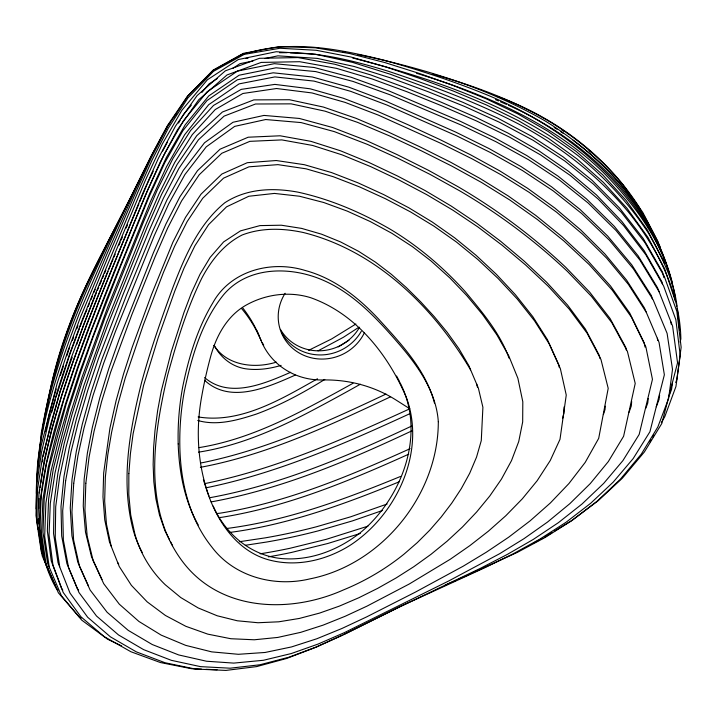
<?xml version="1.0" encoding="UTF-8"?>
<svg xmlns="http://www.w3.org/2000/svg" width="717" height="717" viewBox="0 0 717 717"><rect width="100%" height="100%" fill="white"/><g stroke="black" fill="none" stroke-linecap="round" stroke-linejoin="round"><path stroke-width="1.08" d="M36.37 493.457C36.244 431.383 57.315 371.738 78.978 314.36C105.999 250.798 133.281 187.02 167.16 126.748M564.073 406.933L563.876 413.333L562.549 418.54M38.18 524.1L38.377 518.534M38.727 508.532L39.077 498.53M605.247 406.154L605.058 409.443L603.382 414.614M42.437 430.558L42.581 428.39M631.677 401.52L631.31 405.956L629.051 412.248M39.534 452.535L39.82 449.299M40.107 446.073L40.484 441.771M40.681 439.62L41.254 433.158C50.531 380.844 66.367 329.963 88.854 281.817C103.418 250.394 119.031 219.474 135.119 188.804M648.24 398.598L647.756 403.053L645.784 408.296M659.613 395.076L659.048 399.512L656.252 406.799M672.474 382.896L671.551 389.501L669.185 395.685M42.375 461.82L42.697 459.669M47.232 407.399C55.2 354.252 75.733 303.82 100.55 256.453M39.274 492.964L39.776 489.729M40.116 487.56L40.448 485.4M40.788 483.24C51.866 409.613 80.483 340.082 108.052 271.358M42.814 427.296C50.934 376.425 66.125 326.979 88.469 280.553C99.143 258.299 110.409 236.341 122.257 214.697M45.35 431.67L49.365 413.351L56.177 389.008M43.172 456.433L50.79 423.702L60.165 391.572L72.229 357.209M680.092 342.17L680.863 338.908C679.94 291.819 657.534 248.512 628.684 212.402C598.686 176.283 561.268 146.922 519.986 124.722C477.585 102.612 432.665 85.888 387.323 70.938C355.811 61.492 323.6 52.915 290.475 52.852M51.776 412.123L55.433 399.342M56.051 397.209L69.899 354.162L79.39 328.709M60.38 375.457L63.446 366.154M66.851 355.82L68.554 350.658M76.62 344.716L83.566 324.926L96.544 292.402M675.728 382.519L676.839 379.445L681.15 347.27L676.857 311.474L664.229 276.287L644.915 242.624L621.209 212.133L593.604 184.26L564.853 161.02L533.152 140.317L499.462 122.275L464.499 106.394L428.461 91.857L391.733 78.27L354.252 66.511L317.246 58.391L277.891 55.845L264.878 58.525M80.143 326.665L82.043 321.575M68.949 349.618L69.728 347.539M72.462 340.279L73.636 337.16M76.755 328.861L77.929 325.742M82.455 320.571L86.963 309.493M88.191 306.473L89.419 303.452M91.059 299.419L92.296 296.399M93.927 292.375L95.164 289.354M117.077 256.372C93.362 313.822 70.858 371.899 53.9 431.751C40.824 482.236 28.77 539.614 55.881 587.743L58.05 590.208M108.885 269.314L111.404 263.202M117.507 255.333L138.928 203.789M97.395 290.376L98.668 287.338M99.52 285.321L101.644 280.257M102.495 278.241L103.768 275.203M104.619 273.186L105.892 270.148M111.825 262.189L113.089 259.178M113.94 257.161L115.204 254.141M119.004 245.089L120.268 242.068M121.119 240.061L122.383 237.04M139.788 201.737L147.119 184.278M126.192 227.979L127.465 224.959M147.585 183.265L153.232 171.175M162.642 151.009L167.402 142.226M137.736 183.875L138.784 181.903M101.079 255.485L102.128 253.567M103.185 251.64L105.811 246.836M149.548 159.694C101.088 257.242 47.34 356.779 37.374 467.143L37.418 471.571M178.551 123.037L180.218 120.16M181.338 118.242L183.561 114.406L191.34 105.103M649.943 441.869L651.081 439.942M652.784 437.047L653.922 435.129M661.316 422.609L664.731 416.837L675.943 386.517L680.2 355.318L675.853 319.728L663.619 286.011L645.847 254.804L623.584 225.586L598.211 199.102L570.311 175.468L540.439 154.845L509.42 137.072L476.662 121.03L442.084 105.973L406.996 91.776L372.15 78.96L336.524 68.357L299.706 61.707L261.167 62.424L227.02 74.953L198.788 99.69L177.198 130.162L160.079 162.392L144.78 196.673L116.521 265.496L89.849 333.522L77.382 368.063L65.516 403.796L56.15 435.165L48.263 467.188L42.939 499.355L41.523 533.188L46.139 564.638L58.4 592.869L79.282 617.014L81.102 618.287M167.697 125.798L170.279 122.177M173.496 117.651L176.723 113.125M201.943 92.412L209.014 83.952L217.206 78.583M355.883 324.012L331.648 338.935L308.624 350.344M358.437 327.535L343.371 337.313L318.061 350.837M232.667 68.447L239.953 63.679L252.958 60.99M338.182 346.911L348.955 340.252M324.792 379.427C303.04 392.925 280.428 405.23 256.345 414.076C237.73 420.126 217.179 426.104 197.758 420.485M544.848 537.024L552.422 532.399M554.313 531.243L571.359 520.838L598.059 500.833L622.383 478.167L644.386 451.952L661.8 423.514L677.556 362.811L672.609 326.154L657.48 287.669L638.193 255.915L614.299 226.321L586.533 198.968L557.898 176.032L526.798 155.562L494.345 137.646L460.09 121.191L388.471 90.718L351.303 77.302L314.073 67.479L274.306 63.679L237.417 71.108L207.061 91.812L183.489 120.752L164.632 153.492L148.043 189.279L133.21 224.968L90.978 331.711L78.225 367.346L66.152 404.128L49.303 467.045L44.194 498.951L42.984 532.319L47.645 563.49L61.438 595.818L81.72 620.124L107.514 639.179L121.585 645.909M317.47 378.782C281.835 398.831 240.545 423.98 198.125 416.918M241.916 54.474L213.057 70.463L187.531 96.114L167.563 125.421L150.902 156.512L136.024 188.437L107.254 253.262L80.358 317.461L68.205 350.048L57.109 383.514L41.111 445.866L36.648 476.975L36.173 508.909M534.066 542.76L539.005 540.215M540.976 539.202L542.957 538.18M308.364 407.516C273.876 425.522 237.632 441.457 198.968 447.623M343.407 634.635L399.853 606.681L484.925 567.685L512.843 553.99L539.991 539.041L566.107 522.236L590.727 503.235L613.25 482.075L633.165 458.593L649.934 431.733L664.363 374.794L659.031 342.323L644.395 307.871L626.649 280.204L604.96 254.033L580.716 229.915L554.895 208.082L527.631 188.32L499.579 170.771L470.37 154.711L439.772 139.492L407.839 124.668L376.586 110.965L343.344 98.256L310.3 88.827L274.844 84.4L241.181 89.383L213.549 105.426L190.57 130.548L172.994 158.385L157.453 189.53L143.391 222.118L105.023 317.64L82.249 381.256L72.121 414.076L64.27 443.223L57.952 472.826L54.017 502.608L53.56 533.493L58.032 562.675L70.033 593.138L87.671 617.256L110.409 636.848L136.329 651.87L165.009 662.732L195.266 669.042L225.936 670.413L256.641 666.595L286.522 658.502L315.095 647.576L342.403 635.101M410.097 448.618L408.098 449.577C347.736 476.805 285.707 502.653 219.949 513.202L216.686 513.542M385.988 394.054C327.06 421.847 267.136 449.407 202.956 462.582L200.823 462.895M390.595 396.779C329.408 425.54 267.28 454.82 200.375 467.332M411.567 426.095C346.804 456.568 280.195 484.907 209.409 497.795M412.266 430.675C347.826 460.977 281.521 489.093 211.103 501.909M410.249 413.494C344.581 443.742 277.407 473.175 206.317 487.757M409.559 408.896C343.533 439.127 276.117 469.115 204.632 483.643M408.789 454.148C348.749 481.206 287.024 506.829 221.634 517.316L219.465 517.54M290.672 372.275C264.573 383.595 229.539 399.037 204.596 377.59M295.252 375.099C267.88 387.18 230.372 404.343 204.632 380.306M458.172 579.47L517.333 552.386L545.27 537.392L572.076 520.408L597.288 501.04L620.277 479.332L641.339 454.067L657.839 426.956L668.602 398.562L672.51 369.363L667.097 333.342L653.133 299.814L633.452 268.947L609.316 240.123L581.595 213.433L553.192 190.874L522.568 170.601L490.688 152.667L457.132 136.087L387.019 105.076L350.541 91.292L313.992 81.093L274.862 76.916L239.075 83.889L208.683 104.691L184.627 134.751L166.514 166.729L150.489 201.54L107.81 306.786L82.168 376.828L70.544 413.037L62.056 442.748L55.012 472.924L50.298 503.334L49.043 535.097L52.941 565.068L63.186 592.421L80.904 616.763L104.288 636.669L130.879 651.726L160.357 662.526L191.448 668.701L201.477 669.122M445.132 585.144L456.164 580.34M400.633 476.402C344.644 499.417 287.006 520.748 226.662 528.501M399.252 481.779C344.581 504.176 288.288 524.727 229.44 532.489M387.108 504.024L350.622 516.823L316.609 526.726A593.658 566.179 -22.3 0 1 265.048 537.893L239.317 541.729M382.609 510.45L352.316 520.936L318.294 530.84A593.658 566.179 -22.3 0 1 266.733 542.007L245.322 545.296M367.911 526.17L326.181 539.354L290.053 548.263A537.562 512.682 -22.3 0 1 260.11 553.811M360.293 533.466L327.866 543.468L291.738 552.386A537.562 512.682 -22.3 0 1 268.391 556.849M281.127 365.374C269.493 368.861 257.215 370.528 245.133 368.717C231.376 366.396 220.612 357.442 214.132 345.307M276.305 362.148C254.777 368.852 227.065 365.912 214.033 345.469M242.875 53.945L247.222 53.058M249.391 52.619C293.468 39.892 339.759 49.276 383.228 59.995C417.563 69.486 451.468 80.51 484.504 93.864C559.547 124.22 627.814 178.174 661.979 252.984M198.501 452.158C237.927 446.055 274.943 430.039 310.049 411.63A1899.88 1811.949 -22.3 0 0 360.364 384.204M245.877 58.498L248.046 58.131M279.505 52.726L287.176 52.673M205.94 669.302L217.081 669.768M342.645 51.758L344.805 52.018M357.926 54.537C422.725 68.115 487.202 87.671 544.875 120.788C602.818 156.449 652.963 210.457 670.341 277.569M352.656 57.987C432.046 78.395 512.261 105.265 578.045 155.688C605.444 177.915 629.472 204.031 648.76 233.608C661.334 256.274 673.998 280.114 677.009 306.204M416.595 73.331L419.768 74.254M432.324 74.012C473.103 85.359 513.193 100.03 549.724 121.666A308.059 293.8 -22.3 0 1 623.207 185.129L642.674 212.205L657.847 241.306L660.178 248.602M420.825 74.604C486.942 95.11 552.717 123.315 603.06 172.188C637.019 206.55 667.133 248.44 675.154 296.99M496.531 96.195C554.124 116.808 605.757 154.997 638.937 206.774L640.998 210.708M495.492 99.645L498.485 100.945M500.484 101.805L506.462 104.395M508.461 105.265C583.342 138.596 650.498 200.554 672.026 281.682L672.492 286.002M561.599 129.813L564.44 131.57M567.281 133.317L569.181 134.491M409.774 408.753L396.223 400.149A132.52 126.38 -22.3 0 0 322.784 379.965A67.362 64.243 -22.3 0 1 261.158 340.808A132.52 126.38 -22.3 0 0 241.817 308.83M589.114 150.579L593.443 154.074M55.639 585.269L54.196 583.629L42.24 555.962L37.714 524.01L39.005 492.803L44.221 460.377L52.207 427.637L61.814 395.479L74.075 358.823L87.151 323.08L115.392 252.25L145.434 180.155L162.365 143.866L181.876 110.284L207.33 79.838L238.259 59.556L276.206 51.723L315.561 54.268L352.558 62.388L390.039 74.147L426.776 87.743L462.806 102.28L497.777 118.162L531.458 136.203L563.168 156.906L591.91 180.146L619.524 208.02L643.23 238.51L662.544 272.173L663.825 277.551M78.61 590.181L77.311 588.451L66.914 563.634L61.671 535.957L60.999 506.686L63.974 476.509L69.316 447.713L76.316 419.355L86.04 386.329L96.912 354.144L108.814 322.175L147.505 226.348L161.567 194.45L177.18 164.363L196.727 135.71L222.387 112.022L253.845 99.887L289.471 99.735L323.376 107.048L355.955 118.287L387.619 131.713L419.302 146.528L450.375 162.096L479.906 178.39L508.263 195.983L535.787 215.459L562.298 236.951L587.501 260.45L610.517 285.993L629.75 313.06L644.18 342.798L645.058 347.118M62.809 590.109L61.501 588.298L51.248 560.954L47.358 530.974L48.604 499.211L53.327 468.81L68.85 408.923L80.483 372.706L92.905 337.546L119.909 267.907L148.795 197.426L164.829 162.616L182.943 130.628L206.989 100.568L237.39 79.775L273.177 72.802L312.298 76.979L348.847 87.169L385.325 100.954L455.447 131.964L489.003 148.553L520.874 166.478L551.507 186.761L579.901 209.319L607.631 236.01L631.767 264.824L651.439 295.7L652.336 298.908M117.561 562.379L118.717 564.171M646.08 311.985L628.334 284.326L606.645 258.156L582.401 234.038L556.589 212.196L529.316 192.434L501.264 174.885L472.064 158.824L441.457 143.615L378.28 115.087L345.029 102.37L311.985 92.941L276.529 88.514L242.866 93.497L215.243 109.54L192.255 134.662L174.688 162.499L159.147 193.644L145.076 226.231L106.716 321.754L83.943 385.37L73.806 418.19L65.964 447.336L59.645 476.948L55.711 506.731L55.245 537.607L59.717 566.788M659.174 291.783L639.878 260.029L615.984 230.444L588.227 203.081L559.583 180.146L528.492 159.685L496.039 141.76L461.784 125.305L390.156 94.841L352.988 81.424L315.767 71.601L275.991 67.792L239.111 75.222L208.746 95.935L185.174 124.866L166.326 157.606L149.728 193.393L106.134 300.575L79.91 371.46L67.837 408.242L58.669 439.378L50.988 471.159L45.888 503.074L44.669 536.433L49.339 567.613M470.558 369.829C433.382 307.019 375.95 250.583 303.363 232.523C283.116 228.158 261.795 227.495 242.185 234.979C223.865 244.174 211.04 260.594 201.683 278.42C186.59 309.26 176.651 342.278 167.599 375.296C153.25 436.563 142.217 510.235 184.09 563.553C222.207 611.852 290.914 613.385 343.318 589.983A233.5 222.691 -22.3 0 0 404.047 554.124L417.321 542.599L429.698 530.23L441.17 517.056L451.746 503.155L461.318 488.582L469.689 473.283L476.545 457.105L481.277 440.623L482.899 407.292L478.356 388.094L468.864 365.715L458.952 348.74L447.229 332.356L434.323 316.717L420.736 301.875L406.485 287.696L391.437 274.369L375.475 262.162L358.581 251.317L340.539 241.907L321.592 234.199L301.669 228.409L281.306 225.21L259.957 225.604L240.5 230.865L223.614 241.916L210.126 257.43L199.989 274.306L191.358 293.02L183.91 312.639L171.291 351.671L161.325 390.774L157.659 410.5L154.989 430.621L153.608 447.533L153.142 464.688L153.823 481.788L155.876 498.736L159.524 515.164L164.982 530.831L169.553 539.749M198.259 525.005C184.403 500.394 179.098 471.903 178.183 443.931M213.227 506.103C225.9 535.294 253.737 557.96 286.316 558.83C313.876 559.887 340.593 548.711 361.735 531.521C402.748 496.397 426.176 433.167 400.032 382.654M396.591 376.004L399.611 381.677M170.565 541.729L172.591 545.691M102.038 579.587L91.534 556.831L85.493 532.122L83.253 506.023L84.149 479.126L87.384 453.072L92.341 427.359L99.887 397.469L108.894 368.296L119.139 339.275L153.411 252.734L165.95 223.973L179.904 196.799L197.489 170.682L220.101 149.163L248.181 137.216L280.141 135.791L310.918 141.339L340.503 150.785L369.165 162.58L397.55 176.024L425.091 190.561L451.172 206.048L476.222 222.853L500.448 241.136L523.966 260.925L546.596 282.193L567.541 305.021L585.368 329.031L599.278 355.39L600.075 358.59M42.67 554.797L41.308 551.839L36.495 519.977L37.589 488.851L42.635 456.415L60.04 391.428L71.359 357.505L96.311 291.711L137.664 192.586L152.121 159.927L168.361 128.065L187.962 97.915L213.505 71.297L244.192 54.384L279.988 48.245L316.296 50.289L350.738 56.966L385.629 66.824L419.983 78.503L453.664 91.176L486.305 104.915L518.301 120.608L548.505 138.399L576.997 158.932L603.436 182.423L626.999 208.28L648.016 237.461L664.695 268.911L675.504 301.588M88.433 585.923L77.821 562.245L71.924 535.868L70.257 507.968L72.05 479.198L76.28 451.513L82.267 424.24L91.373 391.303L101.966 359.181L126.38 295.485L152.622 231.439L167.016 199.738L183.202 170.476L204.515 142.764L232.989 122.266L263.981 115.419L299.401 118.457L332.67 127.518L365.76 140.29L396.931 154.522L428.291 170.225L457.867 186.626A628.226 599.152 -22.3 0 1 565.847 267.414L589.724 292.195L610.068 318.473L625.726 347.333L626.506 350.532M56.715 588.756L44.445 560.524L39.838 529.065L41.245 495.241L46.569 463.074L63.831 399.683L75.697 363.94L101.231 295.368L143.086 192.559L158.394 158.278L175.513 126.049L197.103 95.576L225.335 70.84L259.482 58.31L298.012 57.584L334.83 64.243L370.465 74.846L405.302 87.662L440.39 101.859L474.977 116.916L507.726 132.95L538.745 150.722L568.617 171.354L596.526 194.988L621.899 221.472L644.162 250.69L661.925 281.889L662.445 284.057M207.733 493.018C218.076 523.267 238.94 553.327 271.931 560.649C298.792 566.842 327.051 559.771 350.084 545.323C396.716 514.931 426.283 451.809 406.396 397.585C388.112 354.539 355.955 313.643 310.604 297.68C289.435 291.093 266.043 294.167 246.729 304.788C226.984 315.605 215.907 336.461 210.377 357.55A466.812 445.212 -22.3 0 0 201.844 395.641C195.616 428.999 197.345 464.132 208.997 496.137M434.475 403.062C425.719 369.56 401.036 343.819 378.415 318.868C358.294 297.403 334.247 278.286 305.361 270.533C271.474 259.975 230.614 270.497 212.752 302.968C197.345 328.52 188.696 357.523 182.763 386.588A291.765 278.259 -22.3 0 0 178.183 443.931M660.536 248.548L659.541 245.42L644.368 216.328L624.901 189.243A308.059 293.8 -22.3 0 0 573.098 140.263M663.53 257.932L665.197 263.139M203.386 479.673L207.312 492.014M509.025 358.106C499.946 332.957 482.066 311.877 465.136 291.532C443.285 267.342 418.253 246.021 390.263 229.234C361.395 212.582 330.456 199.192 297.806 192.12C272.845 187.531 246.639 188.49 224.815 202.75C198.6 224.278 184.959 256.184 173.057 287.06C161.639 318.133 150.615 349.394 141.867 381.345C129.723 429.6 120.286 481.107 133.254 530.213A122.661 116.988 -22.3 0 0 142.181 552.386M476.671 383.971L477.423 387.171M559.377 367.66L558.668 364.487L547.447 339.679L532.83 316.699L515.451 294.759L496.352 274.297L476.052 255.297L454.703 237.865L432.297 222.055L408.744 207.742L383.729 194.612L357.783 182.736L331.505 172.564L304.375 164.704L276.242 160.527L247.275 162.696L221.867 174.034L201.011 194.182L185.488 217.412L172.905 242.158L151.484 294.642L132.116 347.44L123.53 373.987L116.1 400.686L109.952 428.022L103.66 473.077L102.979 496.962L104.754 519.933L109.45 541.882L119.246 566.493L131.39 585.341L147.146 601.841L165.421 615.473L185.837 626.308L207.84 634.151L230.838 638.73L254.284 639.779L277.775 637.431L300.692 632.349L323.071 625.152L345.209 616.253L367.005 606.134L409.353 583.952L450.285 559.242L469.823 545.655L488.367 531.198L505.826 515.72L522.308 498.835L537.167 480.713L550.262 460.502L559.995 439.333L566.251 395.049L560.353 368.61L549.132 343.793L534.524 320.822L517.136 298.881L498.037 278.411L477.746 259.411L456.388 241.979L433.991 226.178L410.429 211.856L385.423 198.726L359.468 186.85L333.19 176.678L306.069 168.818L277.936 164.641L248.96 166.819L223.561 178.148L202.696 198.295L187.182 221.535L174.598 246.281L163.422 272.469L143.203 325.177L125.224 378.11L117.785 404.809L111.637 432.136L107.792 454.73L105.345 477.19L104.664 501.075L106.439 524.046L111.135 546.004M664.094 262.933L663.61 260.746L647.066 229.494L626.192 200.518L602.719 174.831L576.36 151.565L547.913 131.31L517.71 113.851L485.687 98.596L453.001 85.413L419.257 73.43L384.859 62.558L349.905 53.596L315.417 47.797L279.245 46.587L243.35 53.372L213.092 70.141L187.567 96.365L167.805 126.174L151.386 157.731L136.759 190.113L108.446 255.915L81.872 320.813L69.719 353.705L58.48 387.458L49.097 419.579L41.478 452.319L36.737 484.647L35.984 515.568L37.607 525.373M37.974 527.56L38.333 529.738M38.691 531.915L39.059 534.102M39.417 536.28L39.776 538.458M657.337 338.2L657.695 340.369M39.507 532.883L39.838 535.079M670.924 322.041L671.211 324.192M677.251 308.409L679.698 330.465M353.006 383.272A1899.88 1811.949 -22.3 0 1 308.364 407.516M256.319 329.65A132.52 126.38 -22.3 0 1 259.043 335.673M263.722 345.146A67.362 64.243 -22.3 0 1 262.153 342.403M261.194 340.53A67.362 64.243 -22.3 0 1 259.464 336.694A132.52 126.38 -22.3 0 0 242.884 308.122M361.287 331.317A45.583 43.468 -22.3 0 1 321.037 354.942A45.583 43.468 -22.3 0 1 281.593 332.571M359.602 327.194A45.583 43.468 -22.3 0 1 319.89 350.81A45.583 43.468 -22.3 0 1 280.41 329.363M364.487 332.563A45.583 43.468 -22.3 0 1 301.803 354.395A45.583 43.468 -22.3 0 1 285.124 293.28M554.187 127.483A308.059 293.8 -22.3 0 1 556.957 129.221M560.604 131.578A308.059 293.8 -22.3 0 1 563.32 133.389M128.854 473.596L128.8 494.613L130.709 514.878L134.948 534.326A122.661 116.988 -22.3 0 0 165.269 584.758L180.756 597.548L198.197 607.953L217.197 615.778L237.3 620.779L257.995 622.741L278.796 621.8L299.33 618.448L319.504 613.116L339.41 606.098L358.867 597.736L377.698 588.343L396.071 577.983L413.718 566.762L430.971 554.349L447.22 541.102L462.438 527.013L476.59 512.055L489.792 495.994L501.452 479.108L511.49 460.646L518.723 441.582L522.675 421.937L522.81 401.789L517.88 378.271L508.747 355.811L496.845 334.785L482.613 314.602L466.83 295.646L449.873 277.954L430.926 260.871L412.418 246.648L391.957 233.348L370.151 221.499L347.18 211.085L323.726 202.508L299.491 196.234L274.432 193.42L248.844 196.252L226.5 206.863L208.575 224.663L194.925 245.725L184.161 267.808L174.742 291.174L158.027 338.236L143.552 385.468L133.129 433.66L130.404 453.691L128.854 473.596M438.311 421.668C438.374 494.721 381.838 564.646 309.869 578.888C274.494 587.393 234.423 576.925 211.963 547.196C189.584 519.368 180.809 483.159 179.877 448.044A291.765 278.259 -22.3 0 1 184.457 390.702C191.645 356.985 201.441 322.292 223.408 294.974C247.132 266.464 289.31 266.124 321.234 279.424C353.382 292.733 377.375 319.02 399.665 344.805C418.423 366.692 436.25 391.975 438.311 421.668M85.843 483.249L84.938 510.137L87.187 536.235L93.228 560.945L103.723 583.71L119.291 604.162L138.91 621.442L161.173 635.119L185.721 645.372L211.694 651.87L238.367 654.298L265.093 652.47L291.514 646.931L316.806 638.766L341.848 628.522L366.638 616.898L415.385 592.125L463.137 566.233L486.332 552.207L508.703 537.185L530.096 520.865L550.351 502.984L568.913 483.554L585.215 462.384L598.695 438.365L608.204 388.345L600.963 359.504L587.062 333.145L569.235 309.135L548.281 286.307L525.66 265.039L502.142 245.259L477.916 226.966L452.857 210.171L426.776 194.674L399.244 180.137L370.85 166.694L342.197 154.908L312.603 145.452L281.826 139.905L249.866 141.339L221.795 153.277L199.183 174.805L181.589 200.921L167.635 228.087L155.096 256.847L131.892 314.557L110.579 372.41L101.581 401.592L94.026 431.473L89.069 457.186L85.843 483.249M73.734 483.321L71.942 512.081L73.609 539.982L79.506 566.358L90.118 590.046L107.12 612.273L128.271 630.395L152.264 644.538L178.676 654.935L206.541 661.235L233.76 663.1L263.435 660.276L291.344 653.528L318.052 644.081L344.51 632.582L448.627 581.021L499.57 553.748L524.01 538.655L547.546 522.039L569.809 503.692L590.243 483.617L608.33 461.569L623.611 436.268L635.217 383.434L627.42 351.455L611.762 322.596L591.408 296.309L567.532 271.528A628.226 599.152 -22.3 0 0 459.552 190.749L429.976 174.348L398.625 158.636L367.454 144.413L334.364 131.632L301.086 122.58L265.666 119.533L234.683 126.38L206.2 146.877L184.887 174.59L168.71 203.852L154.316 235.552L115.5 331.317L103.651 363.304L93.067 395.417L83.952 428.354L77.965 455.636L73.734 483.321M65.659 480.632L62.693 510.8L63.365 540.08L68.599 567.747L78.995 592.565L96.481 615.993L118.538 634.957L143.633 649.638L171.327 660.321L200.536 666.64L230.184 668.199L259.939 664.776L288.96 657.193L316.699 646.842L344.187 634.464L398.84 607.299L480.587 568.24L507.322 554.411L533.314 539.399L558.364 522.693L582.016 504.015L603.696 483.383L622.921 460.592L639.179 434.421L652.452 379.329L645.874 346.911L631.435 317.174L612.21 290.116L589.186 264.573L563.992 241.064L537.472 219.581L509.957 200.106L481.6 182.503L452.06 166.219L420.996 150.642L389.313 135.827L357.64 122.401L325.07 111.171L291.156 103.857L255.53 104.001L224.071 116.136L198.421 139.833L178.865 168.477L163.252 198.564L149.199 230.471L123.082 294.445L98.605 358.267L87.734 390.442L78.001 423.469L71.01 451.827L65.659 480.632"/></g></svg>
